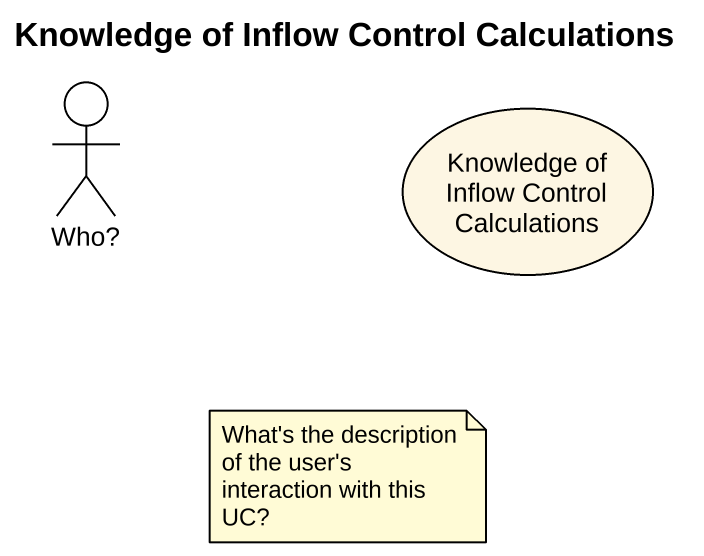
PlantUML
@startuml
title Knowledge of Inflow Control Calculations
actor "Who?" as Who
usecase "Knowledge of Inflow Control Calculations" as Knowledge_of_Inflow_Control
note as N1
  What's the description of the user's interaction with this UC?
end note
@enduml
